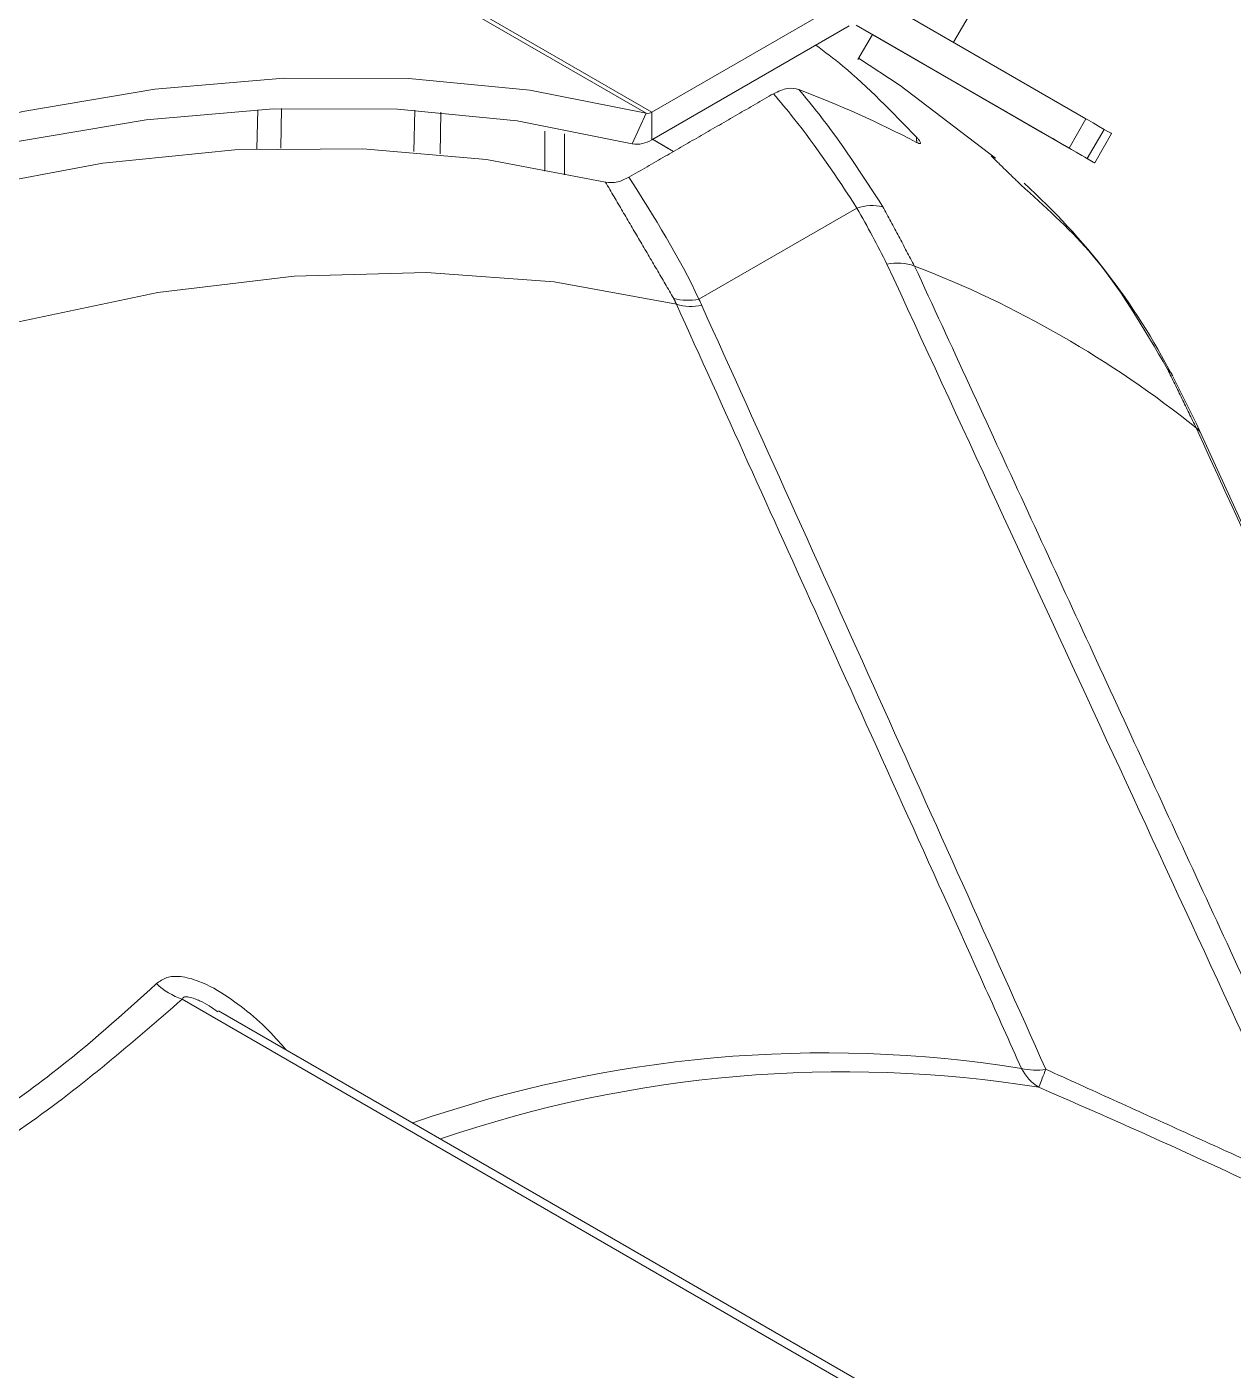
# Model space of a CAD drawing. Extents: x 2 to 136, y 1 to 99.
# Drawn here: x 15.641 to 16.927, y 83.887 to 85.318 of the extents above; entities that cross this region are included whole.
import ezdxf

# ---------------------------------------------------------------- set-up
doc = ezdxf.new("R2010")
doc.units = 0
doc.header["$MEASUREMENT"] = 0
doc.linetypes.add('SLD-Solid', pattern=[0])
doc.layers.add('OBJECT', color=7, linetype='CONTINUOUS')

msp = doc.modelspace()

# ---------------------------------------------------------------- linework, layer by layer
at = {"layer": 'OBJECT', "linetype": 'SLD-Solid', "lineweight": 15}
for p, q in [((16.3011, 85.226), (15.891, 85.4628)), ((16.3073, 85.2273), (15.8972, 85.4641)), ((16.5175, 85.3487), (16.3073, 85.2273)), ((16.7699, 85.2202), (16.543, 85.3512)), ((16.6288, 85.3017), (16.655, 85.347)), ((16.5175, 85.3193), (16.3073, 85.1979)), ((16.7519, 85.189), (16.525, 85.32)), ((16.5269, 85.2833), (16.5424, 85.31)), ((16.723, 85.2057), (16.5424, 85.31)), ((16.5424, 85.31), (16.5711, 85.2934)), ((16.5711, 85.2934), (16.5711, 85.2934)), ((15.8863, 85.1881), (15.8873, 85.2298)), ((15.9117, 85.1889), (15.9126, 85.231)), ((16.0535, 85.1852), (16.0545, 85.2292)), ((16.0815, 85.1827), (16.0825, 85.2272)), ((16.2863, 85.1936), (16.3011, 85.226)), ((16.3073, 85.2273), (16.3073, 85.1979)), ((16.7699, 85.2202), (16.7519, 85.189)), ((16.7894, 85.2089), (16.7714, 85.1778)), ((16.7793, 85.1732), (16.7973, 85.2044)), ((16.3079, 85.1983), (16.3303, 85.1853)), ((16.5259, 85.125), (16.3575, 85.0278)), ((17.2521, 84.0955), (16.8928, 84.8842)), ((18.9355, 82.4755), (15.8066, 84.2818)), ((18.9507, 82.4769), (15.8453, 84.2696))]:
    msp.add_line(p, q, dxfattribs=at)
at = {"layer": 'OBJECT', "linetype": 'SLD-Solid', "lineweight": 15, "flags": 128}
for points in [[(16.5711, 85.2934), (16.5929, 85.2808), (16.6042, 85.2743), (16.6034, 85.2748), (16.5905, 85.2822), (16.5676, 85.2954), (16.5424, 85.31)], [(16.6734, 85.1783), (16.572, 85.2556), (16.5277, 85.2846)], [(16.3011, 85.226), (16.1772, 85.2506), (16.0483, 85.2631), (15.9149, 85.2635), (15.7775, 85.2518), (15.6368, 85.2279), (15.4932, 85.1921), (15.3473, 85.1445), (15.1997, 85.0852)], [(16.2863, 85.1936), (16.1637, 85.2179), (16.0361, 85.2303), (15.9042, 85.2306), (15.7683, 85.219), (15.629, 85.1955), (15.487, 85.1601), (15.3427, 85.1129), (15.1967, 85.0543)], [(16.7699, 85.2202), (16.7727, 85.2186), (16.7777, 85.2157), (16.7834, 85.2124), (16.7894, 85.2089)], [(16.7521, 85.1889), (16.7465, 85.1921), (16.7405, 85.1956), (16.7347, 85.199), (16.7295, 85.2019), (16.7255, 85.2042), (16.723, 85.2057), (16.7221, 85.2062), (16.723, 85.2057)], [(16.7894, 85.2089), (16.794, 85.2062), (16.7967, 85.2047), (16.7973, 85.2044)], [(16.3298, 85.1856), (16.3247, 85.1885), (16.3079, 85.1983)], [(16.7519, 85.189), (16.7491, 85.1906), (16.748, 85.1913), (16.7486, 85.1909), (16.7509, 85.1896), (16.7547, 85.1874), (16.7597, 85.1845), (16.7654, 85.1812), (16.7714, 85.1778)], [(13.5473, 83.5878), (13.6741, 83.7583), (13.806, 83.9221), (13.9426, 84.0785), (14.0833, 84.2267), (14.2274, 84.3663), (14.3745, 84.4965), (14.5238, 84.6168), (14.6747, 84.7268), (14.8265, 84.826), (14.9787, 84.9138), (15.1306, 84.99), (15.2815, 85.0543), (15.4308, 85.1063), (15.5778, 85.1458), (15.722, 85.1727), (15.8627, 85.1869), (15.9993, 85.1883), (16.1312, 85.1768), (16.2579, 85.1526)], [(16.7521, 85.1889), (16.7613, 85.1836), (16.7687, 85.1793), (16.7742, 85.1761), (16.7777, 85.1741), (16.7792, 85.1732), (16.7787, 85.1736), (16.776, 85.1751), (16.7714, 85.1778)], [(16.3335, 85.0225), (16.203, 85.0463), (16.067, 85.0564), (15.9261, 85.0526), (15.7809, 85.0351), (15.6321, 85.0039), (15.4804, 84.9591), (15.3265, 84.901), (15.1712, 84.8298), (15.0151, 84.7459), (14.8591, 84.6497), (14.7037, 84.5415), (14.5499, 84.422), (14.3982, 84.2916), (14.2494, 84.151), (14.1042, 84.0009), (13.9632, 83.8419), (13.8272, 83.6748), (13.6968, 83.5004)], [(16.8929, 84.8839), (16.8875, 84.8959), (16.8624, 84.9455)]]:
    msp.add_lwpolyline(points, dxfattribs=at)
at = {"layer": 'OBJECT', "linetype": 'SLD-Solid', "lineweight": 15}
for centre, radius, start, end in [((16.0496, 84.162), 1.1655, 62.4197, 69.1688), ((16.3026, 85.2344), 0.00849, 259.7871, 303.4462), ((16.2914, 85.222), 0.0289, 259.7879, 303.4447), ((16.2151, 84.6113), 0.7286, 27.3623, 47.8377), ((16.5421, 85.077), 0.0507, 76.9721, 108.6342), ((16.5689, 85.0114), 0.055, 70.4716, 101.591), ((16.184, 84.0141), 1.124, 51.2502, 68.974), ((16.346, 85.0853), 0.0586, 254.7597, 281.3144), ((16.3498, 85.0793), 0.0591, 253.9559, 280.4931), ((16.8419, 84.9354), 0.0233, 27.8973, 49.7434), ((16.8774, 84.8769), 0.0171, 25.3669, 53.6851), ((15.8336, 84.3567), 0.0796, 226.9463, 250.2254), ((16.4922, 82.8916), 1.3331, 80.9782, 109.2612), ((16.5116, 82.879), 1.3255, 80.9583, 108.9089), ((16.745, 84.23), 0.0489, 206.46, 239.1151), ((16.7165, 84.267), 0.0608, 255.4103, 280.1269), ((17.0032, 84.0909), 0.2995, 157.1476, 161.0741)]:
    msp.add_arc(centre, radius, start, end, dxfattribs=at)
for points, knots in [([(16.4819, 85.2987), (16.4916, 85.2915), (16.5286, 85.2635), (16.5635, 85.2273), (16.5894, 85.2005)], [0, 0, 0, 0, 0.259838, 1, 1, 1, 1]), ([(16.4641, 85.2513), (16.4601, 85.2522), (16.452, 85.254), (16.4421, 85.2493), (16.437, 85.2469)], [0, 0, 0, 0, 0.484764, 1, 1, 1, 1]), ([(16.4641, 85.2513), (16.4713, 85.2426), (16.5034, 85.2038), (16.5316, 85.1602), (16.5535, 85.1264)], [0, 0, 0, 0, 0.22451, 1, 1, 1, 1]), ([(16.5259, 85.125), (16.5259, 85.125), (16.5046, 85.1579), (16.4759, 85.2004), (16.4442, 85.2383), (16.437, 85.2469)], [0, 0, 0, 0, 0.000015, 0.773396, 1, 1, 1, 1]), ([(16.5894, 85.2005), (16.5901, 85.1997), (16.5917, 85.198), (16.5931, 85.1959), (16.5938, 85.1945), (16.5935, 85.1936), (16.5921, 85.1937), (16.5902, 85.1946), (16.5892, 85.195)], [0, 0, 0, 0, 0.139974, 0.280619, 0.412116, 0.549234, 0.769118, 1, 1, 1, 1]), ([(16.2579, 85.1526), (16.2621, 85.1522), (16.2699, 85.1515), (16.2788, 85.1559), (16.2829, 85.1579)], [0, 0, 0, 0, 0.540768, 1, 1, 1, 1]), ([(16.2829, 85.1579), (16.3098, 85.1153), (16.3368, 85.0727), (16.3575, 85.0278), (16.3575, 85.0278)], [0, 0, 0, 0, 0.999987, 1, 1, 1, 1]), ([(16.857, 84.9532), (16.8315, 84.9972), (16.789, 85.0705), (16.7258, 85.1271), (16.7006, 85.1497)], [0, 0, 0, 0, 0.601075, 1, 1, 1, 1]), ([(16.5579, 85.0653), (16.5476, 85.0852), (16.5374, 85.1052), (16.5259, 85.125), (16.5259, 85.125)], [0, 0, 0, 0, 0.99997, 1, 1, 1, 1]), ([(17.0143, 84.077), (16.9402, 84.2374), (16.7879, 84.567), (16.6359, 84.8962), (16.5579, 85.0653)], [0, 0, 0, 0, 0.486656, 1, 1, 1, 1]), ([(16.7012, 84.2082), (16.6885, 84.2365), (16.6169, 84.3957), (16.4943, 84.6672), (16.3843, 84.9102), (16.3335, 85.0225)], [0, 0, 0, 0, 0.104198, 0.585846, 1, 1, 1, 1]), ([(16.3575, 85.0278), (16.3575, 85.0278), (16.3586, 85.0256), (16.3596, 85.0234), (16.3605, 85.0212)], [0, 0, 0, 0, 0.000279, 1, 1, 1, 1]), ([(16.3605, 85.0212), (16.4235, 84.8818), (16.546, 84.6106), (16.668, 84.3391), (16.7272, 84.2072)], [0, 0, 0, 0, 0.514049, 1, 1, 1, 1]), ([(17.2493, 84.0971), (17.2103, 84.1827), (17.09, 84.4472), (16.9692, 84.7118), (16.8875, 84.8907)], [0, 0, 0, 0, 0.323955, 1, 1, 1, 1]), ([(15.7792, 84.2985), (15.7827, 84.301), (15.7896, 84.306), (15.806, 84.3067), (15.8288, 84.3005), (15.8652, 84.2795), (15.8959, 84.2528), (15.914, 84.232), (15.9174, 84.228)], [0, 0, 0, 0, 0.099, 0.197937, 0.32287, 0.5267, 0.909915, 1, 1, 1, 1]), ([(15.2, 83.9642), (15.2352, 83.9767), (15.3407, 84.0144), (15.503, 84.0912), (15.6617, 84.1919), (15.7434, 84.266), (15.7792, 84.2985)], [0, 0, 0, 0, 0.149978, 0.450605, 0.758659, 1, 1, 1, 1]), ([(15.8066, 84.2818), (15.7538, 84.2359), (15.6466, 84.1428), (15.4446, 84.028), (15.2896, 83.9689), (15.2165, 83.9411)], [0, 0, 0, 0, 0.339274, 0.688484, 1, 1, 1, 1]), ([(15.8447, 84.2686), (15.8385, 84.2728), (15.8309, 84.278), (15.8199, 84.2825), (15.8151, 84.284), (15.8114, 84.2845), (15.8091, 84.2844), (15.8075, 84.2835), (15.8069, 84.2826), (15.8067, 84.282), (15.8066, 84.2818)], [0, 0, 0, 0, 0.509234, 0.632649, 0.769191, 0.823995, 0.879349, 0.928946, 0.981684, 1, 1, 1, 1]), ([(17.0046, 84.0584), (16.9673, 84.0761), (16.8732, 84.121), (16.7776, 84.1628), (16.7199, 84.188)], [0, 0, 0, 0, 0.396331, 1, 1, 1, 1])]:
    msp.add_open_spline(points, degree=3, knots=knots, dxfattribs=at)
for points in [[(16.437, 85.2469), (16.2829, 85.1579)], [(16.1933, 85.1644), (16.1933, 85.207)], [(16.2142, 85.204), (16.2142, 85.1606)], [(16.5896, 85.1949), (16.5894, 85.2005)], [(16.7006, 85.1497), (16.6691, 85.1804)], [(16.3306, 85.0288), (16.2579, 85.1526)], [(16.5535, 85.1264), (16.5873, 85.0632)], [(16.5873, 85.0632), (17.0557, 84.048)], [(16.3335, 85.0225), (16.3306, 85.0288)], [(16.8875, 84.8907), (16.857, 84.9532)], [(16.7272, 84.2072), (17.0143, 84.077)]]:
    msp.add_open_spline(points, degree=1, dxfattribs=at)

doc.saveas('drawing.dxf')
